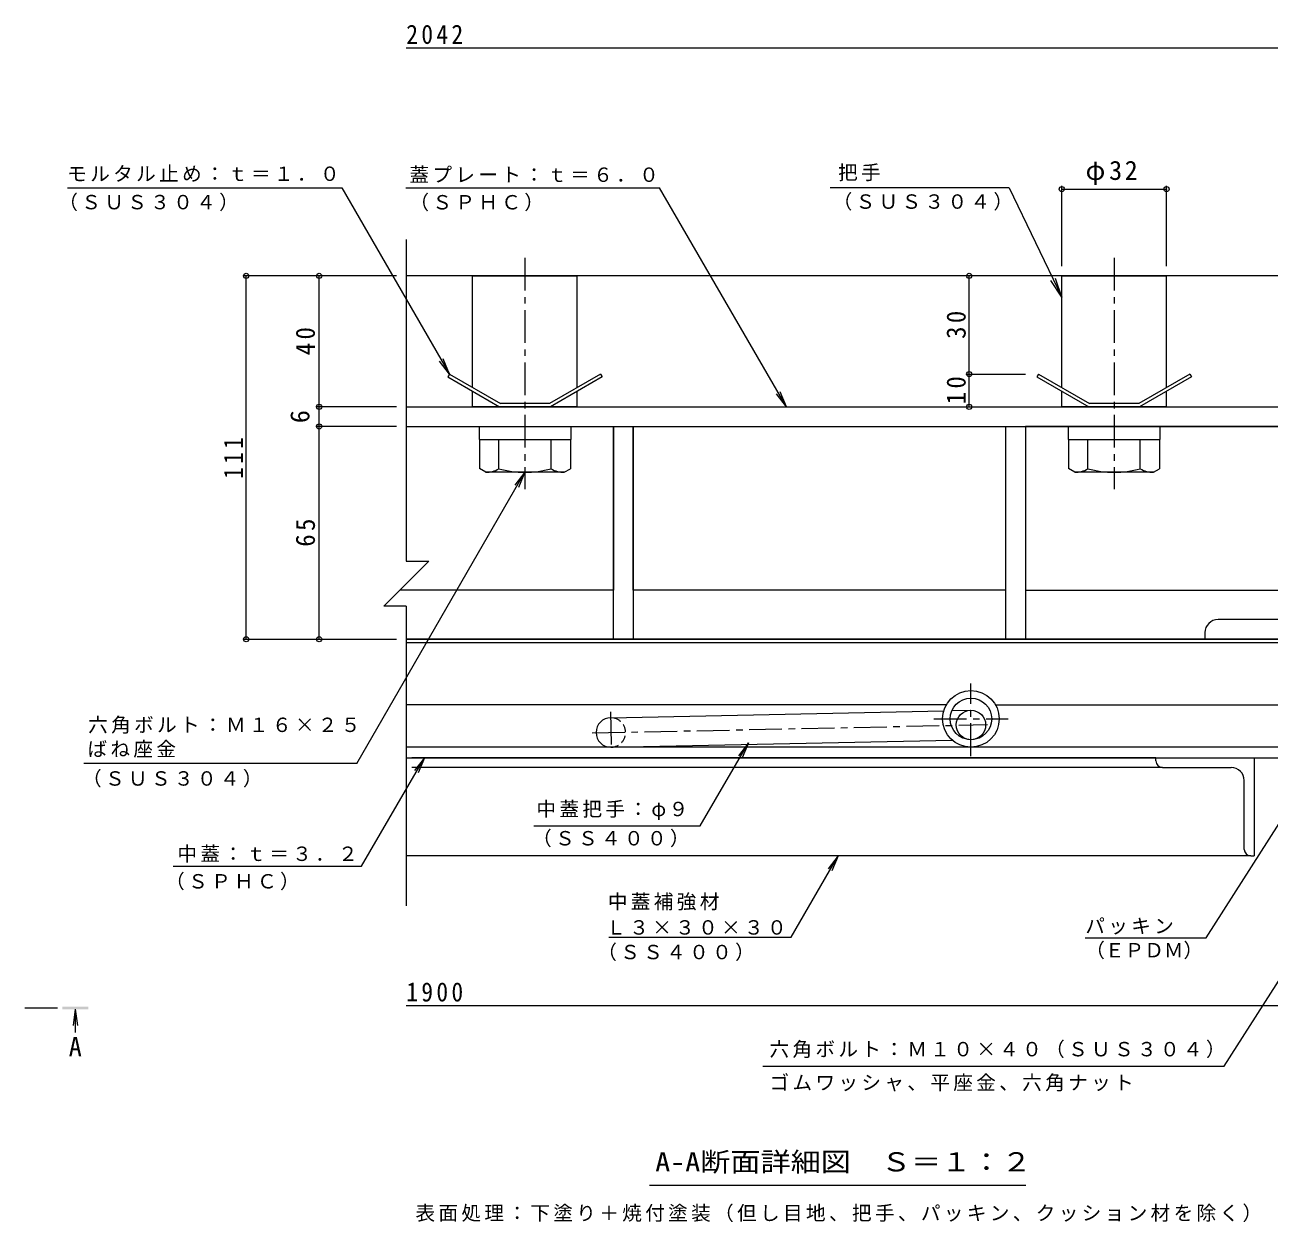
# Model space of a CAD drawing. Units: millimetres on the paper, enlarged 10 times, with parts at other scales. Extents: x -2686 to 2781, y -1962 to 1858.
# Drawn here: x -171 to 1729, y 29 to 1858 of the extents above; entities that cross this region are included whole.
import ezdxf
from ezdxf.enums import TextEntityAlignment as Align

# ---------------------------------------------------------------- set-up
doc = ezdxf.new("R2010")
doc.units = ezdxf.units.MM
doc.header["$LTSCALE"] = 10
doc.header["$PDMODE"] = 32
doc.header["$PDSIZE"] = 8
doc.linetypes.add('CHAIN1', pattern=[8, 5, -1, 1, -1])
doc.linetypes.add('DASHED1', pattern=[1.8, 1.2, -0.6])
for name, color, linetype, lineweight in [('0-2_仕上', 4, 'Continuous', 9), ('0-5_寸法', 7, 'Continuous', 9), ('D-2', 3, 'Continuous', 9), ('D-3', 4, 'Continuous', 9), ('D-5', 7, 'Continuous', 9), ('D-6', 6, 'Continuous', 9), ('D-8', 5, 'Continuous', 5), ('D-9', 134, 'Continuous', 5), ('D-A', 3, 'Continuous', 9), ('D-B', 6, 'Continuous', 9), ('D-C', 2, 'Continuous', 9), ('D-D', 4, 'Continuous', 9), ('D-E', 3, 'Continuous', 9), ('D-F', 7, 'Continuous', 9)]:
    doc.layers.add(name, color=color, linetype=linetype, lineweight=lineweight)
doc.styles.add('ＭＳ ゴシック', font='')
doc.styles.get('ＭＳ ゴシック').set_extended_font_data('MS Gothic')

msp = doc.modelspace()

# ---------------------------------------------------------------- linework, layer by layer
at = {"layer": '0-2_仕上', "linetype": 'CHAIN1'}
msp.add_line((-171.08, 356.04), (-114.09, 356.04), dxfattribs=at)
at = {"layer": '0-2_仕上'}
for q in [(-97.35, 329.26), (-90.82, 329.26), (-94.09, 318.44)]:
    msp.add_line((-94.09, 354.04), q, dxfattribs=at)
msp.add_solid([(-114.09, 354.04), (-114.09, 358.04), (-74.09, 354.04), (-74.09, 358.04)], dxfattribs=at)
at = {"layer": 'D-2'}
for p, q in [((411.48, 1274.24), (1971.48, 1274.24)), ((411.48, 1244.24), (1971.48, 1244.24))]:
    msp.add_line(p, q, dxfattribs=at)
at = {"layer": 'D-2', "linetype": 'CHAIN1'}
for p, q in [((1273.98, 740.75), (1273.98, 851.73)), ((1217.23, 797.49), (1330.72, 797.49))]:
    msp.add_line(p, q, dxfattribs=at)
at = {"layer": 'D-2'}
for radius in [43.25, 31.75]:
    msp.add_circle((1273.98, 797.49), radius, dxfattribs=at)
at = {"layer": 'D-3'}
for p, q in [((1986.48, 1474.24), (411.48, 1474.24)), ((477.28, 1324.24), (474.78, 1319.91)), ((474.78, 1319.91), (553.89, 1274.24)), ((477.28, 1324.24), (555.22, 1279.24)), ((708.17, 1324.24), (630.23, 1279.24)), ((710.67, 1319.91), (631.57, 1274.24)), ((708.17, 1324.24), (710.67, 1319.91)), ((1377.28, 1324.24), (1374.78, 1319.91)), ((1374.78, 1319.91), (1453.89, 1274.24)), ((1377.28, 1324.24), (1455.22, 1279.24)), ((1608.17, 1324.24), (1530.23, 1279.24)), ((1610.67, 1319.91), (1531.57, 1274.24)), ((1608.17, 1324.24), (1610.67, 1319.91)), ((553.89, 1274.24), (631.57, 1274.24)), ((630.23, 1279.24), (555.22, 1279.24)), ((1453.89, 1274.24), (1531.57, 1274.24)), ((1530.23, 1279.24), (1455.22, 1279.24))]:
    msp.add_line(p, q, dxfattribs=at)
at = {"layer": 'D-5'}
for p, q in [((-106.05, 1608.99), (312.88, 1608.99)), ((410.92, 1608.99), (798.1, 1608.99)), ((992.4, 1274.24), (798.1, 1608.99)), ((1332.31, 1608.99), (1059.06, 1608.99)), ((1332.31, 1608.99), (1412.73, 1441.9)), ((1412.73, 1441.9), (1396.3, 1467.01)), ((1412.73, 1441.9), (1403.36, 1470.4)), ((477.28, 1324.24), (462.06, 1344.08)), ((992.4, 1274.24), (977.13, 1294.04)), ((992.4, 1274.24), (982.78, 1297.32)), ((592.73, 1174.24), (577.51, 1154.41)), ((933.99, 760.89), (918.72, 741.09)), ((933.99, 760.89), (924.37, 737.81)), ((335.99, 729.56), (-80.99, 729.56)), ((343.13, 572.41), (439.38, 738.24)), ((439.38, 738.24), (424.12, 718.44)), ((439.38, 738.24), (429.76, 715.16)), ((1633.24, 463.12), (1784.96, 701.22)), ((1661.02, 267.11), (1879.43, 609.86)), ((55.41, 572.41), (343.13, 572.41)), ((999.27, 464.29), (1071.22, 588.24)), ((1071.22, 588.24), (1055.95, 568.44)), ((1071.22, 588.24), (1061.6, 565.16)), ((720.65, 464.29), (999.27, 464.29)), ((1448.67, 463.12), (1633.24, 463.12)), ((956.14, 267.11), (1661.02, 267.11)), ((1357.99, 84.9), (782.99, 84.9))]:
    msp.add_line(p, q, dxfattribs=at)
for points in [[(312.88, 1608.99), (477.28, 1324.24), (467.72, 1347.34)], [(335.99, 729.56), (592.73, 1174.24), (583.16, 1151.14)], [(606.59, 633.97), (860.32, 633.97), (933.99, 760.89)]]:
    msp.add_lwpolyline(points, dxfattribs=at)
at = {"layer": 'D-6'}
for p, q in [((411.48, 919.24), (2066.48, 919.24)), ((411.48, 914.24), (2066.48, 914.24)), ((1236.6, 819.24), (411.48, 819.24)), ((1311.36, 819.24), (1881.48, 819.24)), ((723.51, 799.23), (1232.54, 809.88)), ((1244.85, 810.13), (1273.51, 810.73)), ((724.45, 754.24), (1245.28, 765.13)), ((1273.98, 765.73), (1274.45, 765.74))]:
    msp.add_line(p, q, dxfattribs=at)
at = {"layer": 'D-6', "linetype": 'CHAIN1'}
for p, q in [((723.32, 808.24), (724.57, 748.36)), ((695.46, 776.14), (1299.26, 788.77))]:
    msp.add_line(p, q, dxfattribs=at)
at = {"layer": 'D-6'}
msp.add_circle((1273.98, 788.24), 22.5, dxfattribs=at)
msp.add_arc((723.98, 776.74), 22.5, 90, 270, dxfattribs=at)
at = {"layer": 'D-6', "linetype": 'DASHED1'}
msp.add_arc((723.98, 776.74), 22.5, 270, 90, dxfattribs=at)
at = {"layer": 'D-8'}
for p, q in [((411.48, 1244.24), (728.14, 1244.24)), ((758.14, 1244.24), (1956.48, 1244.24)), ((1956.48, 919.24), (411.48, 919.24))]:
    msp.add_line(p, q, dxfattribs=at)
at = {"layer": 'D-9'}
for p, q in [((523.23, 1224.24), (523.23, 1179.87)), ((552.73, 1179.73), (552.73, 1224.24)), ((632.73, 1179.73), (632.73, 1224.24)), ((662.23, 1224.24), (662.23, 1179.73)), ((1423.23, 1224.24), (1423.23, 1179.87)), ((1452.73, 1179.73), (1452.73, 1224.24)), ((1532.73, 1179.73), (1532.73, 1224.24)), ((1562.23, 1224.24), (1562.23, 1179.73)), ((532.77, 1174.36), (523.23, 1179.87)), ((652.73, 1174.24), (662.23, 1179.73)), ((1432.77, 1174.36), (1423.23, 1179.87)), ((1552.73, 1174.24), (1562.23, 1179.73)), ((652.73, 1174.24), (532.98, 1174.24)), ((1552.73, 1174.24), (1432.98, 1174.24)), ((1883.98, 949.24), (1651.48, 949.24)), ((1631.48, 929.24), (1631.48, 919.24)), ((1631.48, 919.24), (1956.48, 919.24))]:
    msp.add_line(p, q, dxfattribs=at)
for centre, radius, start, end in [((534.01, 1208.75), 34.53, 267.86055, 302.81094), ((592.73, 1322.84), 148.6, 254.38446, 285.61554), ((651.44, 1208.75), 34.53, 237.18906, 272.13945), ((1434.01, 1208.75), 34.53, 267.86055, 302.81094), ((1492.73, 1322.84), 148.6, 254.38446, 285.61554), ((1551.44, 1208.75), 34.53, 237.18906, 272.13945), ((1651.48, 929.24), 20, 90, 180)]:
    msp.add_arc(centre, radius, start, end, dxfattribs=at)
at = {"layer": 'D-A'}
for p, q in [((1991.98, 754.24), (411.48, 754.24)), ((411.48, 738.24), (1991.98, 738.24))]:
    msp.add_line(p, q, dxfattribs=at)
at = {"layer": 'D-B'}
for p, q in [((1556.48, 738.24), (419.85, 738.24)), ((1566.48, 723.24), (419.85, 723.24)), ((1556.48, 738.24), (1706.48, 738.24)), ((1556.48, 733.24), (1556.48, 738.24)), ((1566.48, 723.24), (1671.48, 723.24)), ((1706.48, 738.24), (1706.48, 588.24)), ((1691.48, 598.24), (1691.48, 703.24)), ((1701.48, 588.24), (411.48, 588.24)), ((1701.48, 588.24), (1706.48, 588.24))]:
    msp.add_line(p, q, dxfattribs=at)
for centre, radius, start, end in [((1566.48, 733.24), 10, 180, 270), ((1671.48, 703.24), 20, 0, 90), ((1701.48, 598.24), 10, 180, 270)]:
    msp.add_arc(centre, radius, start, end, dxfattribs=at)
at = {"layer": 'D-C', "linetype": 'CHAIN1'}
for p, q in [((592.73, 1501.92), (592.73, 1148.61)), ((1492.73, 1501.92), (1492.73, 1148.61))]:
    msp.add_line(p, q, dxfattribs=at)
at = {"layer": 'D-C'}
for p, q in [((512.73, 1474.24), (672.73, 1474.24)), ((512.73, 1303.78), (512.73, 1474.24)), ((672.73, 1303.78), (672.73, 1474.24)), ((1412.73, 1474.24), (1572.73, 1474.24)), ((1412.73, 1303.78), (1412.73, 1474.24)), ((1572.73, 1303.78), (1572.73, 1474.24)), ((512.73, 1274.24), (512.73, 1298.01)), ((672.73, 1274.24), (672.73, 1298.01)), ((1412.73, 1274.24), (1412.73, 1298.01)), ((1572.73, 1274.24), (1572.73, 1298.01)), ((672.73, 1274.24), (512.73, 1274.24)), ((1572.73, 1274.24), (1412.73, 1274.24))]:
    msp.add_line(p, q, dxfattribs=at)
at = {"layer": 'D-C', "color": 134, "lineweight": 5}
for p, q in [((522.73, 1244.24), (662.73, 1244.24)), ((662.73, 1244.24), (662.73, 1224.24)), ((1422.73, 1244.24), (1562.73, 1244.24)), ((1562.73, 1244.24), (1562.73, 1224.24))]:
    msp.add_line(p, q, dxfattribs=at)
for points in [[(522.73, 1244.24), (522.73, 1224.24), (662.73, 1224.24)], [(1422.73, 1244.24), (1422.73, 1224.24), (1562.73, 1224.24)]]:
    msp.add_lwpolyline(points, dxfattribs=at)
at = {"layer": 'D-D'}
for p, q in [((411.48, 1244.24), (728.14, 1244.24)), ((728.14, 1244.24), (728.14, 994.24)), ((1327.31, 994.24), (1327.31, 1244.24)), ((1926.48, 1244.24), (1357.31, 1244.24)), ((1357.31, 1244.24), (1357.31, 994.24)), ((728.14, 994.24), (402.13, 994.24)), ((1327.31, 994.24), (758.14, 994.24)), ((1357.31, 994.24), (1926.48, 994.24))]:
    msp.add_line(p, q, dxfattribs=at)
msp.add_lwpolyline([(758.14, 994.24), (758.14, 1244.24), (1327.31, 1244.24)], dxfattribs=at)
at = {"layer": 'D-E', "color": 2}
for p, q in [((728.14, 919.24), (728.14, 1244.24)), ((728.14, 1244.24), (758.14, 1244.24)), ((758.14, 1244.24), (758.14, 919.24)), ((1327.31, 919.24), (1327.31, 1244.24)), ((1327.31, 1244.24), (1357.31, 1244.24)), ((1357.31, 1244.24), (1357.31, 919.24)), ((758.14, 919.24), (728.14, 919.24)), ((1357.31, 919.24), (1327.31, 919.24))]:
    msp.add_line(p, q, dxfattribs=at)
at = {"layer": 'D-F'}
for p, q in [((2111.48, 1822.22), (411.48, 1822.22)), ((1412.73, 1489.24), (1412.73, 1611.86)), ((1412.73, 1606.86), (1572.73, 1606.86)), ((1572.73, 1489.24), (1572.73, 1611.86)), ((411.48, 1530), (411.48, 1038.48)), ((396.48, 1474.24), (163.93, 1474.24)), ((166.93, 919.24), (166.93, 1474.24)), ((278.37, 1274.24), (278.37, 1474.24)), ((1271.4, 1324.24), (1271.4, 1474.24)), ((1268.4, 1324.24), (1357.28, 1324.24)), ((1271.4, 1274.24), (1271.4, 1324.24)), ((396.48, 1274.24), (273.37, 1274.24)), ((278.37, 1244.24), (278.37, 1274.24)), ((396.48, 1244.24), (273.37, 1244.24)), ((278.37, 919.24), (278.37, 1244.24)), ((411.48, 969.66), (377.07, 969.66)), ((411.48, 969.66), (411.48, 511.7)), ((163.93, 919.24), (396.48, 919.24)), ((1756.47, 359.34), (411.48, 359.34))]:
    msp.add_line(p, q, dxfattribs=at)
msp.add_lwpolyline([(411.48, 1038.48), (445.88, 1038.48), (377.07, 969.66)], dxfattribs=at)
for p in [(1412.73, 1606.86), (1572.73, 1606.86), (166.93, 1474.24), (278.37, 1474.24), (1271.4, 1474.24), (1271.4, 1324.24), (278.37, 1274.24), (1271.4, 1274.24), (278.37, 1244.24), (166.93, 919.24), (278.37, 919.24)]:
    msp.add_point(p, dxfattribs=at)

# ---------------------------------------------------------------- texts
at = {"layer": '0-5_寸法', "color": 2, "style": 'ＭＳ ゴシック'}
msp.add_text('A', height=29.33, dxfattribs=at).set_placement((-104.09, 273.34), align=Align.BOTTOM_LEFT)
at = {"layer": 'D-5', "style": 'ＭＳ ゴシック'}
msp.add_text('（ＥＰＤＭ）', height=21.99, dxfattribs=at).set_placement((1448.67, 426.55), align=Align.BOTTOM_LEFT)
at = {"layer": 'D-5', "color": 2, "style": 'ＭＳ ゴシック', "width": 1.15}
msp.add_text('A-A断面詳細図\u3000Ｓ＝１：２', height=29.33, dxfattribs=at).set_placement((791.74, 97.4), align=Align.BOTTOM_LEFT)
at = {"layer": 'D-5', "char_height": 21.99, "attachment_point": 7, "style": 'ＭＳ ゴシック'}
for s, insert in [('\\T1.17;モルタル止め：ｔ＝１．０', (-106.45, 1618)), ('\\T1.17;蓋プレート：ｔ＝６．０', (416.25, 1616.54)), ('\\T1.17;把手', (1071.15, 1618.83)), ('\\T1.17;（ＳＵＳ３０４）', (-120.01, 1573.09)), ('\\T1.17;（ＳＰＨＣ）', (416.25, 1572.87)), ('\\T1.17;（ＳＵＳ３０４）', (1062.74, 1573.93)), ('\\T1.17;六角ボルト：Ｍ１６×２５', (-74.46, 774.92)), ('\\T1.17;ばね座金', (-75.51, 738.2)), ('\\T1.17;（ＳＵＳ３０４）', (-83.77, 692.64)), ('\\T1.17;中蓋把手：φ９', (610.31, 642.86)), ('\\T1.17;（ＳＳ４００）', (603.67, 601.32)), ('\\T1.17;中蓋：ｔ＝３．２', (61.84, 578.11)), ('\\T1.17;（ＳＰＨＣ）', (43.17, 535.55)), ('\\T1.17;中蓋補強材', (719.37, 504.79)), ('\\T1.17;パッキン', (1448.67, 467.94)), ('\\T1.17;Ｌ３×３０×３０', (717.02, 467.6)), ('\\T1.17;（ＳＳ４００）', (703.18, 427.46)), ('\\T1.17;六角ボルト：Ｍ１０×４０（ＳＵＳ３０４）', (966.29, 279.13)), ('\\T1.17;ゴムワッシャ、平座金、六角ナット', (966.29, 228.3)), ('\\T1.17;表面処理：下塗り＋焼付塗装（但し目地、把手、パッキン、クッション材を除く）', (425.49, 28.77))]:
    msp.add_mtext(s, dxfattribs=dict(at, insert=insert))
at = {"layer": 'D-F', "color": 2, "style": 'ＭＳ ゴシック'}
msp.add_text('6', height=29.33, rotation=90, dxfattribs=at).set_placement((272.37, 1249.24), align=Align.BOTTOM_LEFT)
at = {"layer": 'D-F', "color": 2, "char_height": 29.33, "attachment_point": 7, "style": 'ＭＳ ゴシック'}
for s, insert in [('\\T1.28;\\W0.9;2042', (411.48, 1828.22)), ('\\T1.19;φ32', (1448.98, 1612.86)), ('\\T1.28;\\W0.9;1900', (411.48, 365.34))]:
    msp.add_mtext(s, dxfattribs=dict(at, insert=insert))
at = {"layer": 'D-F', "color": 2, "char_height": 29.33, "attachment_point": 7, "rotation": 90, "style": 'ＭＳ ゴシック'}
for s, insert in [('\\T1.27;\\W0.95;30', (1266.4, 1377.99)), ('\\T1.27;\\W0.95;40', (272.37, 1352.99)), ('\\T1.27;\\W0.95;10', (1266.4, 1277.99)), ('\\T1.27;\\W0.9;111', (161.93, 1164.24)), ('\\T1.27;\\W0.95;65', (272.37, 1060.49))]:
    msp.add_mtext(s, dxfattribs=dict(at, insert=insert))

doc.saveas('drawing.dxf')
